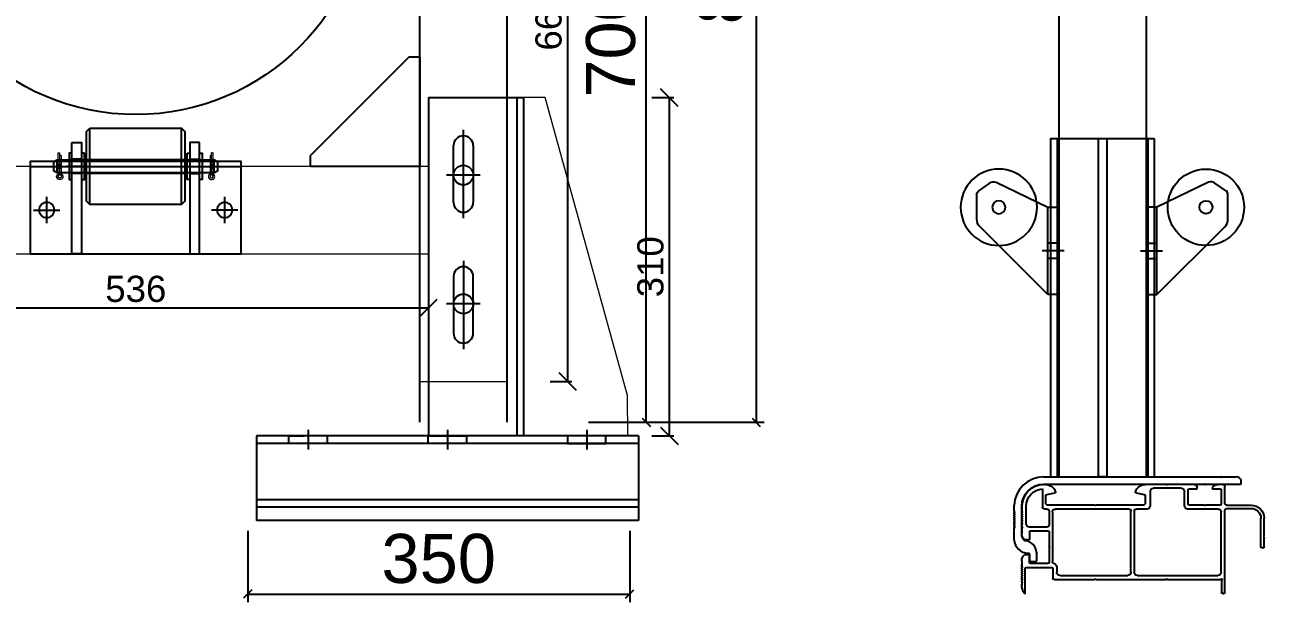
# Model space of a CAD drawing. Header units: millimetres. Extents: x -1612139 to -1300424, y 1145038 to 1536160.
# Drawn here: x -1459212 to -1458077, y 1199010 to 1199539 of the extents above; entities that cross this region are included whole.
import ezdxf

# ---------------------------------------------------------------- set-up
doc = ezdxf.new("R2010")
doc.units = ezdxf.units.MM
doc.header["$LTSCALE"] = 1000
for name, pattern in [('( Border )', [21, 6, -3, 6, -3, 0, -3]), ('CENTER2', [28.575, 19.05, -3.175, 3.175, -3.175]), ('DASHED', [0.75, 0.5, -0.25]), ('DASHED2', [9.525, 6.35, -3.175])]:
    doc.linetypes.add(name, pattern=pattern)
doc.layers.get('0').update_dxf_attribs({"linetype": 'CONTINUOUS'})
doc.layers.get('DEFPOINTS').update_dxf_attribs({"linetype": 'CONTINUOUS'})
for name, color, linetype in [('中实线', 1, 'CONTINUOUS'), ('图层5', 6, 'CONTINUOUS'), ('粗实线', 3, 'CONTINUOUS'), ('结构', 1, 'CONTINUOUS')]:
    doc.layers.add(name, color=color, linetype=linetype)
doc.styles.add('M', font='arial.ttf')
doc.dimstyles.new('15', dxfattribs={"dimscale": 15, "dimtxt": 6, "dimasz": 0.5, "dimexe": 0.5, "dimexo": 0.625, "dimtad": 1, "dimdec": 1, "dimdsep": 46, "dimtxsty": 'M', "dimblk": 'OBLIQUE', "dimcen": 2.5, "dimadec": 1, "dimazin": 0, "dimtfac": 1, "dimtdec": 1, "dimtmove": 2, "dimatfit": 3, "dimfxl": 3, "dimfxlon": 1, "dimarcsym": 0})
doc.dimstyles.new('9', dxfattribs={"dimscale": 8, "dimtxt": 3, "dimasz": 2, "dimexe": 0.5, "dimexo": 0.5, "dimtad": 1, "dimdec": 0, "dimdsep": 46, "dimtxsty": 'M', "dimblk1": 'OBLIQUE', "dimblk2": 'OBLIQUE', "dimsah": 1, "dimcen": 2.5, "dimclrd": 6, "dimclre": 6, "dimclrt": 6, "dimadec": 0, "dimazin": 0, "dimtfac": 1, "dimtdec": 0, "dimtix": 1, "dimtmove": 1, "dimatfit": 3, "dimldrblk": 'OBLIQUE', "dimfxl": 2, "dimfxlon": 1, "dimtolj": 1, "dimtzin": 0, "dimarcsym": 0})

# ---------------------------------------------------------------- blocks, each defined once
blk = doc.blocks.new('滚轮支架_-T')
at = {"color": 3, "linetype": 'CENTER2', "ltscale": 0.5}
for p, q in [((-81.5, -28), (-81.5, -52)), ((81.5, -28), (81.5, -52)), ((-93.5, -40), (-69.5, -40)), ((93.5, -40), (69.5, -40)), ((-44.5, -80), (-63.5, -80)), ((44.5, -80), (63.5, -80))]:
    blk.add_line(p, q, dxfattribs=at)
at = {"linetype": 'DASHED2'}
for p, q in [((-49.5, -73.5), (-58.5, -73.5)), ((49.5, -73.5), (58.5, -73.5)), ((-49.5, -86.5), (-58.5, -86.5)), ((49.5, -86.5), (58.5, -86.5))]:
    blk.add_line(p, q, dxfattribs=at)
at = {"color": 8, "linetype": 'DASHED'}
blk.add_line((-96.5, -80), (96.5, -80), dxfattribs=at)
for points in [[(96.5, 0), (96.5, -84.6), (-96.5, -84.6), (-96.5, 0)], [(-58.5, -102), (-49.5, -102), (-49.5, 0), (-58.5, 0)], [(58.5, -102), (49.5, -102), (49.5, 0), (58.5, 0)]]:
    blk.add_lwpolyline(points, close=True)
for centre in [(-81.5, -40), (81.5, -40)]:
    blk.add_circle(centre, 7)
blk = doc.blocks.new('*U38')
blk.add_lwpolyline([(-12, 0), (-12, 2.5), (12, 2.5), (12, 0)], close=True)
blk = doc.blocks.new('*U24')
at = {"color": 8, "linetype": 'Continuous', "lineweight": 15}
for p, q in [((-1, 1.9), (-2.1, 1)), ((0, 1.4), (0, -1.4)), ((-1, -1.9), (-2.1, -1))]:
    blk.add_line(p, q, dxfattribs=at)
at = {"color": 7, "linetype": 'Continuous', "lineweight": 15}
for p, q in [((16, 1.4), (0, 1.4)), ((0, 0), (18.5, 0)), ((16, 1.4), (16, 0)), ((18.5, -1.4), (18.5, 0)), ((0, -1.4), (18.5, -1.4))]:
    blk.add_line(p, q, dxfattribs=at)
for centre, radius, start, end in [((-3.2, 0), 2.9, 41.3178, 318.6822), ((-3.2, 0), 1.45, 41.3178, 318.6822), ((0, 2.8), 2.82, 221.3178, 270), ((0, -2.8), 2.82, 90, 138.6822), ((0, 2.8), 1.37, 221.3178, 270), ((0, -2.8), 1.37, 90, 138.6822)]:
    blk.add_arc(centre, radius, start, end, dxfattribs=at)
blk = doc.blocks.new('滚轮_N7090A')
for p, q in [((-42, 35), (-42, -35)), ((42, 35), (42, -35))]:
    blk.add_line(p, q)
at = {"color": 3, "linetype": 'CENTER2'}
blk.add_line((-50.5, 0), (50.5, 0), dxfattribs=at)
at = {"linetype": 'DASHED2'}
for p, q in [((-45, 6.3), (45, 6.3)), ((-45, -6.3), (45, -6.3))]:
    blk.add_line(p, q, dxfattribs=at)
blk.add_lwpolyline([(-42, -35), (42, -35), (45, -32), (45, 32), (42, 35), (-42, 35), (-45, 32), (-45, -32)], close=True)
blk = doc.blocks.new('无头销轴_B型_D12X150')
at = {"color": 0}
for p, q in [((-72, 6), (-72, -6)), ((72, 6), (72, -6))]:
    blk.add_line(p, q, dxfattribs=at)
blk.add_lwpolyline([(-75, 4.3), (-75, -4.3), (-72, -6), (72, -6), (75, -4.3), (75, 4.3), (72, 6), (-72, 6)], close=True, dxfattribs=at)
for centre in [(-69.5, 0), (69.5, 0)]:
    blk.add_circle(centre, 1.6, dxfattribs=at)
blk = doc.blocks.new('A$C1EDE4923')
at = {"xscale": -1}
for name, p, rotation in [('滚轮_N7090A', (-190.5, 119.6), 180), ('滚轮支架_-T', (-190.5, 39.6), 180), ('无头销轴_B型_D12X150', (-190.5, 119.6), 180), ('*U24', (-260, 113.6), 270), ('*U38', (-249, 119.6), 90), ('*U38', (-237.5, 119.6), 90)]:
    blk.add_blockref(name, p, dxfattribs=dict(at, rotation=rotation))
for name, p, rotation in [('*U38', (-143.5, 119.6), 270), ('*U38', (-132, 119.6), 270), ('*U24', (-121, 113.6), 90)]:
    blk.add_blockref(name, p, dxfattribs=dict(rotation=rotation))
blk = doc.blocks.new('_Oblique')
at = {"color": 0, "linetype": 'ByBlock', "lineweight": -2}
blk.add_line((-0.5, -0.5), (0.5, 0.5), dxfattribs=at)
blk = doc.blocks.new('*D106')
at = {"color": 0, "lineweight": -2, "transparency": 16777216}
for p, q in [((-1458761.1, 1199874.3), (-1458635.4, 1199874.3)), ((-1458642.9, 1199174.5), (-1458642.9, 1199874.3)), ((-1458695.9, 1199174.5), (-1458635.4, 1199174.5))]:
    blk.add_line(p, q, dxfattribs=at)
at = {"layer": 'DEFPOINTS', "color": 0, "transparency": 16777216}
for p in [(-1458770.4, 1199874.3), (-1458642.9, 1199874.3), (-1458705.3, 1199174.5)]:
    blk.add_point(p, dxfattribs=at)
at = {"color": 0, "lineweight": -2, "transparency": 16777216, "xscale": 7.5, "yscale": 7.5, "zscale": 7.5}
for p, rotation in [((-1458642.9, 1199874.3), 90), ((-1458642.9, 1199174.5), 270)]:
    blk.add_blockref('_Oblique', p, dxfattribs=dict(at, rotation=rotation))
at = {"color": 0, "transparency": 16777216, "insert": (-1458675.3, 1199524.4), "char_height": 45, "attachment_point": 5, "rotation": 90, "style": 'M'}
blk.add_mtext('700', dxfattribs=at)
blk = doc.blocks.new('*D107')
at = {"color": 0, "lineweight": -2, "transparency": 16777216}
for p, q in [((-1458662.3, 1200009), (-1458534.8, 1200009)), ((-1458542.3, 1200009), (-1458542.3, 1199174.5)), ((-1458662.3, 1199174.5), (-1458534.8, 1199174.5))]:
    blk.add_line(p, q, dxfattribs=at)
at = {"layer": 'DEFPOINTS', "color": 0, "transparency": 16777216}
for p in [(-1458905.1, 1200009), (-1458770.4, 1199174.5), (-1458542.3, 1199174.5)]:
    blk.add_point(p, dxfattribs=at)
at = {"color": 0, "lineweight": -2, "transparency": 16777216, "xscale": 7.5, "yscale": 7.5, "zscale": 7.5}
for p, rotation in [((-1458542.3, 1200009), 90), ((-1458542.3, 1199174.5), 270)]:
    blk.add_blockref('_Oblique', p, dxfattribs=dict(at, rotation=rotation))
at = {"color": 0, "transparency": 16777216, "insert": (-1458574.7, 1199591.7), "char_height": 45, "attachment_point": 5, "rotation": 90, "style": 'M'}
blk.add_mtext('835', dxfattribs=at)
blk = doc.blocks.new('*D109')
at = {"color": 0, "lineweight": -2, "transparency": 16777216}
for p, q in [((-1459007.9, 1199075.1), (-1459007.9, 1199009.6)), ((-1458658.1, 1199075.1), (-1458658.1, 1199009.6)), ((-1459007.9, 1199017.1), (-1458658.1, 1199017.1))]:
    blk.add_line(p, q, dxfattribs=at)
at = {"layer": 'DEFPOINTS', "color": 0, "transparency": 16777216}
for p in [(-1459007.9, 1199084.5), (-1458658.1, 1199084.5), (-1458658.1, 1199017.1)]:
    blk.add_point(p, dxfattribs=at)
at = {"color": 0, "lineweight": -2, "transparency": 16777216, "xscale": 7.5, "yscale": 7.5, "zscale": 7.5, "rotation": 180}
blk.add_blockref('_Oblique', (-1459007.9, 1199017.1), dxfattribs=at)
at = {"color": 0, "lineweight": -2, "transparency": 16777216, "xscale": 7.5, "yscale": 7.5, "zscale": 7.5}
blk.add_blockref('_Oblique', (-1458658.1, 1199017.1), dxfattribs=at)
at = {"color": 0, "transparency": 16777216, "insert": (-1458833, 1199049.4), "char_height": 45, "attachment_point": 5, "style": 'M'}
blk.add_mtext('350', dxfattribs=at)
blk = doc.blocks.new('A$C49B369EF')
at = {"color": 8}
for p, q in [((4, 203), (20.5, 203)), ((22.5, 124), (22.5, 191))]:
    blk.add_line(p, q, dxfattribs=at)
at = {"color": 3}
for p, q in [((17, 36), (2, 36)), ((19, 34), (19, 12)), ((22, 34), (22, 12)), ((57, 3), (31, 3)), ((58, 2), (58, 1)), ((47.4, 0), (31, 0)), ((57, 0), (48.6, 0))]:
    blk.add_line(p, q, dxfattribs=at)
at = {"color": 8, "ltscale": 0.5}
blk.add_arc((20.5, 201), 2, 0, 90, dxfattribs=at)
at = {"color": 3}
for centre, radius, start, end in [((2, 38), 2, 180, 270), ((17, 34), 2, 0, 90), ((31, 12), 12, 180, 270), ((31, 12), 9, 180, 270), ((57, 2), 1, 0, 90), ((57, 1), 1, 270, 0)]:
    blk.add_arc(centre, radius, start, end, dxfattribs=at)
at = {"color": 3, "ltscale": 0.5}
blk.add_arc((24, 34), 2, 90, 180, dxfattribs=at)
at = {"layer": '中实线', "color": 8, "linetype": 'ByBlock', "ltscale": 0.5}
for p, q in [((36, 218), (20, 218)), ((20, 218), (20, 218)), ((39, 199), (39, 215)), ((4, 203), (4, 203)), ((22.5, 199), (22.5, 201)), ((24.5, 197), (37, 197)), ((25.5, 194), (70.6, 194)), ((75.5, 190), (80.5, 190)), ((83.5, 187), (83.5, 125)), ((22.5, 107.5), (22.5, 117)), ((80.5, 122), (24.5, 122)), ((24.5, 119), (80.5, 119)), ((83.5, 116), (83.5, 42.5)), ((6.5, 104.5), (19.5, 104.5)), ((3.5, 76), (3.5, 101.5)), ((19.5, 73), (6.5, 73)), ((22.5, 42.5), (22.5, 70)), ((80.5, 39.5), (25.5, 39.5))]:
    blk.add_line(p, q, dxfattribs=at)
for centre, radius, start, end in [((20, 202.1), 15.9, 89.8166, 176.4472), ((36, 215), 3, 0, 90), ((24.5, 199), 2, 180, 269.9404), ((25.5, 191), 3, 90, 180), ((37, 199), 2, 269.9404, 0), ((70.6, 192), 2, 11.537, 90), ((75.5, 193), 3, 191.537, 270), ((80.5, 187), 3, 0, 90), ((80.5, 125), 3, 270, 0), ((24.5, 124), 2, 180, 270), ((24.5, 117), 2, 90, 180), ((80.5, 116), 3, 0, 90), ((6.5, 101.5), 3, 90, 180), ((19.5, 107.5), 3, 270, 0), ((6.5, 76), 3, 180, 270), ((19.5, 70), 3, 0, 90), ((25.5, 42.5), 3, 180, 270), ((80.5, 42.5), 3, 270, 0)]:
    blk.add_arc(centre, radius, start, end, dxfattribs=at)
at = {"layer": '粗实线', "linetype": 'ByBlock', "ltscale": 0.5}
for p, q in [((20, 222), (24.7, 222)), ((24.7, 222), (22.4, 222)), ((39.9, 222), (45, 222)), ((50.5, 219.5), (50.5, 215.2)), ((64.5, 215.2), (64.5, 219.5)), ((70, 222), (75.1, 222)), ((76, 218), (76, 194.5)), ((99.8, 219), (77, 219)), ((90.3, 222), (92.7, 222)), ((100, 219.5), (100, 219.2)), ((42.5, 214), (42.5, 198)), ((43.5, 215), (50.3, 215)), ((71.5, 215), (64.7, 215)), ((72.5, 198), (72.5, 214)), ((0, 200.4), (0, 202)), ((9.1, 199.2), (7.8, 191.8)), ((17, 200), (10.1, 200)), ((19, 155.1), (19, 198)), ((43.5, 197), (56.9, 197)), ((57.1, 196.9), (57.4, 196.6)), ((57.6, 196.6), (57.9, 196.9)), ((58.1, 197), (71.5, 197)), ((77, 193.5), (86, 193.5)), ((87, 192.5), (87, 155.1)), ((19, 111), (19, 153.9)), ((19.4, 154.6), (19.1, 154.9)), ((19.1, 154.1), (19.4, 154.4)), ((86.9, 154.9), (86.6, 154.6)), ((86.6, 154.4), (86.9, 154.1)), ((87, 153.9), (87, 153.9)), ((87, 153.9), (87, 89.8)), ((7.8, 117.2), (9.1, 109.8)), ((0, 89.8), (0, 108.6)), ((10.1, 109), (17, 109)), ((0, 74.4), (0, 88.7)), ((0.4, 89.4), (0.1, 89.7)), ((0.1, 88.8), (0.4, 89.1)), ((86.9, 89.7), (86.6, 89.4)), ((86.6, 89.1), (86.9, 88.8)), ((87, 88.7), (87, 39.5)), ((0, 64), (0, 74.4)), ((4, 68.5), (4, 61.7)), ((18, 69.5), (5, 69.5)), ((19, 55.1), (19, 68.5)), ((3.8, 61.5), (2.5, 61.5)), ((2.5, 47.5), (3.8, 47.5)), ((4, 47.3), (4, 40.5)), ((19, 40.5), (19, 53.9)), ((19.4, 54.6), (19.1, 54.9)), ((19.1, 54.1), (19.4, 54.4)), ((0, 38), (0, 42)), ((99, 36), (24, 36)), ((87.5, 39), (99, 39)), ((100, 38), (100, 37))]:
    blk.add_line(p, q, dxfattribs=at)
at = {"layer": '粗实线', "color": 3, "linetype": 'ByBlock', "ltscale": 0.5}
for p, q in [((5, 39.5), (18, 39.5)), ((47.9, 0.4), (47.6, 0.1)), ((48.4, 0.1), (48.1, 0.4))]:
    blk.add_line(p, q, dxfattribs=at)
at = {"layer": '粗实线', "linetype": 'ByBlock', "ltscale": 0.5}
for centre, radius, start, end in [((20, 202), 20, 90, 180), ((45.3, 215.4), 6.6, 38.3047, 92.8074), ((69.7, 215.4), 6.6, 87.1926, 141.6953), ((77, 218), 1, 90, 180), ((92.1, 208.2), 13.8, 54.8394, 92.3815), ((99.8, 219.2), 0.2, 270, 0), ((43.5, 214), 1, 90, 180), ((50.3, 215.2), 0.2, 270, 0.2741), ((64.7, 215.2), 0.2, 180, 270), ((71.5, 214), 1, 0, 90), ((9.9, 200.4), 9.84, 179.7094, 251.9861), ((10.1, 199), 1, 90, 169.7), ((17, 198), 2, 360, 90), ((43.5, 198), 1, 180, 270), ((56.9, 196.8), 0.2, 45, 90), ((57.5, 196.8), 0.2, 225, 315), ((58.1, 196.8), 0.2, 90, 135), ((71.5, 198), 1, 270, 0), ((77, 194.5), 1, 180, 270), ((86, 192.5), 1, 0, 90), ((6.8, 192), 1, 270, 349.7), ((19.2, 155.1), 0.2, 180, 225), ((19.2, 153.9), 0.2, 135, 180), ((19.2, 154.5), 0.2, 315, 45), ((86.8, 154.5), 0.2, 135, 225), ((86.8, 155.1), 0.2, 315, 0), ((86.8, 153.9), 0.2, 360, 45), ((10.1, 108.5), 10.1, 110.0422, 179.7055), ((6.8, 117), 1.03, 10.8147, 98.718), ((10.1, 110), 1, 190.3, 270), ((17, 111), 2, 270, 0), ((0.2, 89.8), 0.2, 180, 225), ((0.2, 88.7), 0.2, 135, 180), ((0.2, 89.2), 0.2, 315, 45), ((86.8, 89.2), 0.2, 135, 225), ((86.8, 89.8), 0.2, 315, 0), ((86.8, 88.7), 0.2, 360, 45), ((5, 68.5), 1, 90, 180), ((18, 68.5), 1, 0, 90), ((2.5, 64), 2.5, 180, 270), ((3.8, 61.7), 0.2, 270, 0), ((6.6, 42.3), 6.6, 128.3047, 182.8074), ((3.8, 47.3), 0.2, 0, 90), ((19.2, 55.1), 0.2, 180, 225), ((19.2, 53.9), 0.2, 135, 180), ((19.2, 54.5), 0.2, 315, 45), ((5, 40.5), 1, 180, 270), ((18, 40.5), 1, 270, 0), ((87, 39), 0.5, 90, 0), ((99, 38), 1, 0, 90), ((99, 37), 1, 270, 0)]:
    blk.add_arc(centre, radius, start, end, dxfattribs=at)
at = {"layer": '粗实线', "color": 3, "linetype": 'ByBlock', "ltscale": 0.5}
for centre, start, end in [((47.4, 0.2), 270, 315), ((48, 0.2), 45, 135), ((48.6, 0.2), 225, 270)]:
    blk.add_arc(centre, 0.2, start, end, dxfattribs=at)
at = {"layer": '结构', "color": 3, "linetype": 'ByBlock', "ltscale": 0.5}
for p, q in [((24.9, 221.9), (25.2, 221.5)), ((25.5, 221.5), (25.8, 221.9)), ((25.9, 222), (26.7, 222)), ((26.9, 221.9), (27.2, 221.5)), ((27.5, 221.5), (27.8, 221.9)), ((27.9, 222), (28.7, 222)), ((28.9, 221.9), (29.2, 221.5)), ((29.5, 221.5), (29.8, 221.9)), ((29.9, 222), (30.7, 222)), ((30.9, 221.9), (31.2, 221.5)), ((31.5, 221.5), (31.8, 221.9)), ((31.9, 222), (32.7, 222)), ((32.9, 221.9), (33.2, 221.5)), ((33.5, 221.5), (33.8, 221.9)), ((33.9, 222), (34.7, 222)), ((34.9, 221.9), (35.2, 221.5)), ((35.5, 221.5), (35.8, 221.9)), ((35.9, 222), (36.7, 222)), ((36.9, 221.9), (37.2, 221.5)), ((37.5, 221.5), (37.8, 221.9)), ((37.9, 222), (38.7, 222)), ((38.9, 221.9), (39.2, 221.5)), ((39.5, 221.5), (39.8, 221.9)), ((39.9, 222), (41.7, 222)), ((75.1, 222), (73.3, 222)), ((75.6, 221.5), (75.3, 221.9)), ((76.1, 221.9), (75.8, 221.5)), ((77.1, 222), (76.3, 222)), ((77.6, 221.5), (77.3, 221.9)), ((78.1, 221.9), (77.8, 221.5)), ((79.1, 222), (78.3, 222)), ((79.6, 221.5), (79.3, 221.9)), ((80.1, 221.9), (79.8, 221.5)), ((81.1, 222), (80.3, 222)), ((81.6, 221.5), (81.3, 221.9)), ((82.1, 221.9), (81.8, 221.5)), ((83.1, 222), (82.3, 222)), ((83.6, 221.5), (83.3, 221.9)), ((84.1, 221.9), (83.8, 221.5)), ((85.1, 222), (84.3, 222)), ((85.6, 221.5), (85.3, 221.9)), ((86.1, 221.9), (85.8, 221.5)), ((87.1, 222), (86.3, 222)), ((87.6, 221.5), (87.3, 221.9)), ((88.1, 221.9), (87.8, 221.5)), ((89.1, 222), (88.3, 222)), ((89.6, 221.5), (89.3, 221.9)), ((90.1, 221.9), (89.8, 221.5))]:
    blk.add_line(p, q, dxfattribs=at)
for centre, start, end in [((24.7, 221.8), 45, 90), ((25.3, 221.6), 225, 315), ((25.9, 221.8), 90, 135), ((26.7, 221.8), 45, 90), ((27.3, 221.6), 225, 315), ((27.9, 221.8), 90, 135), ((28.7, 221.8), 45, 90), ((29.3, 221.6), 225, 315), ((29.9, 221.8), 90, 135), ((30.7, 221.8), 45, 90), ((31.3, 221.6), 225, 315), ((31.9, 221.8), 90, 135), ((32.7, 221.8), 45, 90), ((33.3, 221.6), 225, 315), ((33.9, 221.8), 90, 135), ((34.7, 221.8), 45, 90), ((35.3, 221.6), 225, 315), ((35.9, 221.8), 90, 135), ((36.7, 221.8), 45, 90), ((37.3, 221.6), 225, 315), ((37.9, 221.8), 90, 135), ((38.7, 221.8), 45, 90), ((39.3, 221.6), 225, 315), ((39.9, 221.8), 90, 135), ((75.1, 221.8), 45, 90), ((75.7, 221.6), 225, 315), ((76.3, 221.8), 90, 135), ((77.1, 221.8), 45, 90), ((77.7, 221.6), 225, 315), ((78.3, 221.8), 90, 135), ((79.1, 221.8), 45, 90), ((79.7, 221.6), 225, 315), ((80.3, 221.8), 90, 135), ((81.1, 221.8), 45, 90), ((81.7, 221.6), 225, 315), ((82.3, 221.8), 90, 135), ((83.1, 221.8), 45, 90), ((83.7, 221.6), 225, 315), ((84.3, 221.8), 90, 135), ((85.1, 221.8), 45, 90), ((85.7, 221.6), 225, 315), ((86.3, 221.8), 90, 135), ((87.1, 221.8), 45, 90), ((87.7, 221.6), 225, 315), ((88.3, 221.8), 90, 135), ((89.1, 221.8), 45, 90), ((89.7, 221.6), 225, 315), ((90.3, 221.8), 90, 135)]:
    blk.add_arc(centre, 0.2, start, end, dxfattribs=at)
blk = doc.blocks.new('5632.')
for p, q in [((865980.9, -129928.5), (865973.8, -129939)), ((866075.8, -129992.1), (866013.8, -129930.1)), ((865972.8, -129944.8), (865995.8, -129992.1))]:
    blk.add_line(p, q)
at = {"color": 0}
for p, q in [((866006.7, -129927.1), (865984.3, -129927.1)), ((866075.8, -129992.1), (865995.8, -129992.1)), ((865995.8, -129992.1), (865995.8, -130002.1)), ((866075.8, -130002.1), (866075.8, -129992.1)), ((865995.8, -130002.1), (866075.8, -130002.1))]:
    blk.add_line(p, q, dxfattribs=at)
for radius in [35, 6]:
    blk.add_circle((865995.8, -129947.3), radius)
for centre, radius, start, end in [((865984.3, -129932.1), 5, 90, 133.9435), ((866006.7, -129937.1), 10, 45, 90), ((865977.3, -129942.6), 5, 133.9435, 206)]:
    blk.add_arc(centre, radius, start, end)
blk = doc.blocks.new('0321')
for p, q in [((652261.3, -254661.7), (652261.3, -254971.4)), ((652261.3, -254661.7), (652269.3, -254661.7)), ((652269.3, -254661.7), (652269.3, -254971.4)), ((652261.3, -254971.4), (652269.3, -254971.4))]:
    blk.add_line(p, q)
blk = doc.blocks.new('*D120')
at = {"color": 6, "lineweight": -2, "transparency": 16777216}
for p, q in [((-1458731, 1199874.3), (-1458711, 1199874.3)), ((-1458715, 1199874.3), (-1458715, 1199212)), ((-1458731, 1199212), (-1458711, 1199212))]:
    blk.add_line(p, q, dxfattribs=at)
at = {"layer": 'DEFPOINTS', "color": 0, "transparency": 16777216}
for p in [(-1458770.4, 1199874.3), (-1458770.4, 1199212), (-1458715, 1199212)]:
    blk.add_point(p, dxfattribs=at)
at = {"color": 6, "lineweight": -2, "transparency": 16777216, "xscale": 16, "yscale": 16, "zscale": 16}
for p, rotation in [((-1458715, 1199874.3), 90), ((-1458715, 1199212), 270)]:
    blk.add_blockref('_Oblique', p, dxfattribs=dict(at, rotation=rotation))
at = {"color": 6, "transparency": 16777216, "insert": (-1458732.3, 1199543.1), "char_height": 24, "attachment_point": 5, "rotation": 90, "style": 'M'}
blk.add_mtext('\\A1;662', dxfattribs=at)
blk = doc.blocks.new('*D121')
at = {"color": 6, "lineweight": -2, "transparency": 16777216}
for p, q in [((-1459378.4, 1199295.4), (-1459378.4, 1199275.4)), ((-1458842.4, 1199295.4), (-1458842.4, 1199275.4)), ((-1459378.4, 1199279.4), (-1458842.4, 1199279.4))]:
    blk.add_line(p, q, dxfattribs=at)
at = {"layer": 'DEFPOINTS', "color": 0, "transparency": 16777216}
for p in [(-1459378.4, 1199329), (-1458842.4, 1199329), (-1458842.4, 1199279.4)]:
    blk.add_point(p, dxfattribs=at)
at = {"color": 6, "lineweight": -2, "transparency": 16777216, "xscale": 16, "yscale": 16, "zscale": 16, "rotation": 180}
blk.add_blockref('_Oblique', (-1459378.4, 1199279.4), dxfattribs=at)
at = {"color": 6, "lineweight": -2, "transparency": 16777216, "xscale": 16, "yscale": 16, "zscale": 16}
blk.add_blockref('_Oblique', (-1458842.4, 1199279.4), dxfattribs=at)
at = {"color": 6, "transparency": 16777216, "insert": (-1459110.4, 1199296.6), "char_height": 24, "attachment_point": 5, "style": 'M'}
blk.add_mtext('\\A1;536', dxfattribs=at)
blk = doc.blocks.new('*D122')
at = {"color": 6, "lineweight": -2, "transparency": 16777216}
for p, q in [((-1458637.8, 1199472), (-1458617.8, 1199472)), ((-1458621.8, 1199472), (-1458621.8, 1199162)), ((-1458637.8, 1199162), (-1458617.8, 1199162))]:
    blk.add_line(p, q, dxfattribs=at)
at = {"layer": 'DEFPOINTS', "color": 0, "transparency": 16777216}
for p in [(-1458761.4, 1199472), (-1458761.4, 1199162), (-1458621.8, 1199162)]:
    blk.add_point(p, dxfattribs=at)
at = {"color": 6, "lineweight": -2, "transparency": 16777216, "xscale": 16, "yscale": 16, "zscale": 16}
for p, rotation in [((-1458621.8, 1199472), 90), ((-1458621.8, 1199162), 270)]:
    blk.add_blockref('_Oblique', p, dxfattribs=dict(at, rotation=rotation))
at = {"color": 6, "transparency": 16777216, "insert": (-1458639, 1199317), "char_height": 24, "attachment_point": 5, "rotation": 90, "style": 'M'}
blk.add_mtext('\\A1;310', dxfattribs=at)

msp = doc.modelspace()

# ---------------------------------------------------------------- linework, layer by layer
at = {"color": 0}
for p, q in [((-1458265.2, 1200046.5), (-1458265.2, 1199124.5)), ((-1458185.2, 1200046.5), (-1458185.2, 1199124.5)), ((-1458279, 1199124.5), (-1458158.6, 1199124.5)), ((-1458132.1, 1199117.5), (-1458279, 1199117.5)), ((-1458195.4, 1199124.5), (-1458116.6, 1199124.5)), ((-1458131.6, 1199117.8), (-1458131.9, 1199117.5)), ((-1458131, 1199117.5), (-1458131.3, 1199117.8)), ((-1458099.7, 1199117.5), (-1458130.9, 1199117.5)), ((-1458116.1, 1199124.1), (-1458116.4, 1199124.4)), ((-1458115.5, 1199124.4), (-1458115.8, 1199124.1)), ((-1458115.4, 1199124.5), (-1458102.7, 1199124.5)), ((-1458098, 1199118.8), (-1458098, 1199120.7)), ((-1458097.7, 1199119.5), (-1458097.7, 1199119.5)), ((-1458306, 1199092.7), (-1458306, 1199098.2)), ((-1458299, 1199069.8), (-1458299, 1199098)), ((-1458306, 1199090.7), (-1458306, 1199091.6)), ((-1458306, 1199088.7), (-1458306, 1199089.6)), ((-1458306, 1199086.7), (-1458306, 1199087.6)), ((-1458306, 1199084.7), (-1458306, 1199085.6)), ((-1458306, 1199082.7), (-1458306, 1199083.6)), ((-1458306, 1199080.7), (-1458306, 1199081.6)), ((-1458306, 1199078.7), (-1458306, 1199079.6)), ((-1458306, 1199066.6), (-1458306, 1199077.6)), ((-1458291.5, 1199047.5), (-1458291.5, 1199052.6)), ((-1458285.5, 1199055.3), (-1458285.5, 1199047.5)), ((-1458286.5, 1199046.5), (-1458290.5, 1199046.5))]:
    msp.add_line(p, q, dxfattribs=at)
for p, q in [((-1458770.4, 1199174.5), (-1458770.4, 1199874.3)), ((-1458850.4, 1199174.5), (-1458850.4, 1199841.2)), ((-1458819.4, 1199376), (-1458819.4, 1199428)), ((-1458801.4, 1199428), (-1458801.4, 1199376)), ((-1458819.4, 1199308), (-1458819.4, 1199256)), ((-1458801.4, 1199256), (-1458801.4, 1199308)), ((-1458999.9, 1199162), (-1458999.9, 1199084.5)), ((-1458650.1, 1199162), (-1458999.9, 1199162)), ((-1458956.6, 1199162), (-1458956.6, 1199162)), ((-1458829, 1199162), (-1458829, 1199162)), ((-1458693.4, 1199162), (-1458693.4, 1199162)), ((-1458650.1, 1199162), (-1458650.1, 1199084.5)), ((-1458650.1, 1199103.5), (-1458999.9, 1199103.5)), ((-1458650.1, 1199096.8), (-1458999.9, 1199096.8)), ((-1458650.1, 1199084.5), (-1458999.9, 1199084.5))]:
    msp.add_line(p, q)
at = {"color": 1}
for p, q in [((-1458860.4, 1199509), (-1458950.4, 1199419)), ((-1458850.4, 1199509), (-1458860.4, 1199509)), ((-1458850.4, 1199509), (-1458850.4, 1199409)), ((-1458950.4, 1199409), (-1458950.4, 1199419)), ((-1458850.4, 1199409), (-1458950.4, 1199409))]:
    msp.add_line(p, q, dxfattribs=at)
at = {"color": 4}
for p, q in [((-1458842.4, 1199472), (-1458755.4, 1199472)), ((-1458842.4, 1199472), (-1458842.4, 1199162)), ((-1458755.4, 1199472), (-1458755.4, 1199162)), ((-1458272.7, 1199434.5), (-1458177.7, 1199434.5)), ((-1458272.7, 1199434.5), (-1458272.7, 1199124.5)), ((-1458177.7, 1199434.5), (-1458177.7, 1199124.5)), ((-1458750.4, 1199162), (-1458850.4, 1199162))]:
    msp.add_line(p, q, dxfattribs=at)
at = {"lineweight": 5}
for p, q in [((-1458735.4, 1199472), (-1458755.4, 1199472)), ((-1458660, 1199199), (-1458735.4, 1199472)), ((-1458659.9, 1199162), (-1458660, 1199199)), ((-1458750.4, 1199162), (-1458650.1, 1199162))]:
    msp.add_line(p, q, dxfattribs=at)
at = {"color": 3, "linetype": 'CENTER2'}
for p, q in [((-1458810.4, 1199361.5), (-1458810.4, 1199442.4)), ((-1458794.9, 1199401), (-1458826, 1199401)), ((-1458810.4, 1199322.4), (-1458810.4, 1199241.5)), ((-1458794.9, 1199283), (-1458826, 1199283))]:
    msp.add_line(p, q, dxfattribs=at)
at = {"color": 253, "linetype": 'CENTER2', "true_color": 0xadadad}
for p, q in [((-1458266.7, 1199434.5), (-1458266.7, 1199124.5)), ((-1458183.7, 1199434.5), (-1458183.7, 1199124.5))]:
    msp.add_line(p, q, dxfattribs=at)
at = {"color": 0, "lineweight": 5}
for p, q in [((-1458842.4, 1199409), (-1459378.4, 1199409)), ((-1459378.4, 1199329), (-1458842.4, 1199329)), ((-1458850.4, 1199212), (-1458770.4, 1199212))]:
    msp.add_line(p, q, dxfattribs=at)
at = {"color": 3, "linetype": 'CENTER2', "ltscale": 0.5}
for p, q in [((-1458260.2, 1199331.5), (-1458280.2, 1199331.5)), ((-1458190.2, 1199331.5), (-1458170.2, 1199331.5))]:
    msp.add_line(p, q, dxfattribs=at)
at = {"linetype": 'DASHED2'}
for p, q in [((-1458265.2, 1199338.5), (-1458275.2, 1199338.5)), ((-1458185.2, 1199338.5), (-1458175.2, 1199338.5)), ((-1458265.2, 1199324.5), (-1458275.2, 1199324.5)), ((-1458185.2, 1199324.5), (-1458175.2, 1199324.5))]:
    msp.add_line(p, q, dxfattribs=at)
at = {"color": 0, "linetype": 'DASHED2', "lineweight": -2, "ltscale": 0.5}
for p, q in [((-1458970.1, 1199155), (-1458970.1, 1199162)), ((-1458970.1, 1199162), (-1458956.1, 1199162)), ((-1458935.1, 1199162), (-1458935.1, 1199155)), ((-1458842.5, 1199155), (-1458842.5, 1199162)), ((-1458842.5, 1199162), (-1458807.5, 1199162)), ((-1458807.5, 1199162), (-1458807.5, 1199155)), ((-1458714.9, 1199162), (-1458714.9, 1199155)), ((-1458679.9, 1199162), (-1458693.9, 1199162)), ((-1458679.9, 1199155), (-1458679.9, 1199162)), ((-1458935.1, 1199155), (-1458970.1, 1199155)), ((-1458807.5, 1199155), (-1458842.5, 1199155)), ((-1458714.9, 1199155), (-1458679.9, 1199155))]:
    msp.add_line(p, q, dxfattribs=at)
at = {"color": 3, "linetype": 'CENTER2', "lineweight": -2, "ltscale": 0.5}
for p, q in [((-1458952.6, 1199167.6), (-1458952.6, 1199149.4)), ((-1458825, 1199167.6), (-1458825, 1199149.4)), ((-1458697.4, 1199167.6), (-1458697.4, 1199149.4))]:
    msp.add_line(p, q, dxfattribs=at)
at = {"linetype": 'DASHED'}
msp.add_line((-1458650.1, 1199155), (-1458999.9, 1199155), dxfattribs=at)
at = {"color": 0}
for points in [[(-1458306, 1199091.6, -0.198912), (-1458305.9, 1199091.7), (-1458305.5, 1199092, 0.414214), (-1458305.5, 1199092.3), (-1458305.9, 1199092.6, -0.198912), (-1458306, 1199092.7)], [(-1458306, 1199089.6, -0.198912), (-1458305.9, 1199089.7), (-1458305.5, 1199090, 0.414214), (-1458305.5, 1199090.3), (-1458305.9, 1199090.6, -0.198912), (-1458306, 1199090.7)], [(-1458306, 1199087.6, -0.198912), (-1458305.9, 1199087.7), (-1458305.5, 1199088, 0.414214), (-1458305.5, 1199088.3), (-1458305.9, 1199088.6, -0.198912), (-1458306, 1199088.7)], [(-1458306, 1199085.6, -0.198912), (-1458305.9, 1199085.7), (-1458305.5, 1199086, 0.414214), (-1458305.5, 1199086.3), (-1458305.9, 1199086.6, -0.198912), (-1458306, 1199086.7)], [(-1458306, 1199083.6, -0.198912), (-1458305.9, 1199083.7), (-1458305.5, 1199084, 0.414214), (-1458305.5, 1199084.3), (-1458305.9, 1199084.6, -0.198912), (-1458306, 1199084.7)], [(-1458306, 1199081.6, -0.198912), (-1458305.9, 1199081.7), (-1458305.5, 1199082, 0.414214), (-1458305.5, 1199082.3), (-1458305.9, 1199082.6, -0.198912), (-1458306, 1199082.7)], [(-1458306, 1199079.6, -0.198912), (-1458305.9, 1199079.7), (-1458305.5, 1199080, 0.414214), (-1458305.5, 1199080.3), (-1458305.9, 1199080.6, -0.198912), (-1458306, 1199080.7)], [(-1458306, 1199077.6, -0.198912), (-1458305.9, 1199077.7), (-1458305.5, 1199078, 0.414214), (-1458305.5, 1199078.3), (-1458305.9, 1199078.6, -0.198912), (-1458306, 1199078.7)]]:
    msp.add_lwpolyline(points, format="xyb", dxfattribs=at)
for centre, radius in [((-1459110.4, 1199669), 212.5), ((-1458810.4, 1199401), 9), ((-1458810.4, 1199283), 9)]:
    msp.add_circle(centre, radius)
for centre, start, end in [((-1458810.4, 1199428), 0, 180), ((-1458810.4, 1199376), 180, 0), ((-1458810.4, 1199308), 0, 180), ((-1458810.4, 1199256), 180, 0)]:
    msp.add_arc(centre, 9, start, end)
for centre, radius, start, end in [((-1458279, 1199097.5), 27, 90, 178.4812), ((-1458279, 1199097.5), 20, 90, 178.4812), ((-1458158.6, 1199124.3), 0.2, 45, 90), ((-1458132.1, 1199117.7), 0.2, 270, 315), ((-1458131.5, 1199117.7), 0.2, 45, 135), ((-1458130.9, 1199117.7), 0.2, 225, 270), ((-1458116.6, 1199124.3), 0.2, 45, 90), ((-1458116, 1199124.3), 0.2, 225, 315), ((-1458115.4, 1199124.3), 0.2, 90, 135), ((-1458102.7, 1199119.5), 5, 23.5409, 90), ((-1458099.7, 1199119.5), 2, 270, 318.6186), ((-1458100, 1199120.7), 2, 0, 23.5409), ((-1458099, 1199118.8), 1, 318.6186, 0), ((-1458297, 1199069.8), 2, 180, 205.7958), ((-1458293.1, 1199067.5), 12.9, 184.0171, 269.2824), ((-1458292.4, 1199072), 7.1, 205.7958, 232.3673), ((-1458295.5, 1199068), 2, 232.3673, 264.9588), ((-1458296.7, 1199054.9), 11.1, 1.9561, 84.9588), ((-1458293.5, 1199052.6), 2, 0, 83.1225), ((-1458290.5, 1199047.5), 1, 180, 270), ((-1458286.5, 1199047.5), 1, 270, 0)]:
    msp.add_arc(centre, radius, start, end, dxfattribs=at)
at = {"layer": '图层5', "color": 4, "linetype": '( Border )'}
msp.add_line((-1458761.4, 1199472), (-1458761.4, 1199162), dxfattribs=at)

# ---------------------------------------------------------------- block references
at = {"color": 6, "lineweight": 5}
msp.add_blockref('A$C1EDE4923', (-1458920, 1199289.4), dxfattribs=at)
msp.add_blockref('0321', (-2110490.5, 1454096.1))
at = {"xscale": -1, "rotation": 90}
msp.add_blockref('5632.', (-1588267.3, 2065367.3), dxfattribs=at)
at = {"rotation": 270}
msp.add_blockref('5632.', (-1328183.1, 2065367.3), dxfattribs=at)
at = {"color": 0, "lineweight": 5, "xscale": -1, "rotation": 90}
msp.add_blockref('A$C49B369EF', (-1458077, 1199117.5), dxfattribs=at)

# ---------------------------------------------------------------- dimensions: what is measured, and where the dimension line sits
for base, p1, p2, picture, middle in [((-1458542.3186, 1199174.479), (-1458905.1476, 1200009.0077), (-1458770.4398, 1199174.479), '*D107', (-1458574.6848, 1199591.7434)), ((-1458642.9, 1199874.3), (-1458705.3, 1199174.5), (-1458770.4, 1199874.3), '*D106', (-1458675.3, 1199524.4))]:
    dim = msp.add_linear_dim(base=base, p1=p1, p2=p2, angle=90, dimstyle='15', override={"dimtxt": 3, "dimdec": 0, "dimadec": 0, "dimtdec": 0, "dimfxl": 8})
    dim.commit()
    dim.dimension.update_dxf_attribs({"geometry": picture, "text_midpoint": middle})
for p1, p2, distance, picture, middle in [((-1458770.4, 1199874.3), (-1458770.4, 1199212), 55.4, '*D120', (-1458732.3, 1199543.1)), ((-1458761.4, 1199472), (-1458761.4, 1199162), 139.7, '*D122', (-1458639, 1199317)), ((-1459378.4, 1199329), (-1458842.4, 1199329), -49.6, '*D121', (-1459110.4, 1199296.6))]:
    dim = msp.add_aligned_dim(p1=p1, p2=p2, distance=distance, dimstyle='9')
    dim.commit()
    dim.dimension.update_dxf_attribs({"geometry": picture, "text_midpoint": middle})
dim = msp.add_linear_dim(base=(-1458658.1, 1199017.1), p1=(-1459007.9, 1199084.5), p2=(-1458658.1, 1199084.5), dimstyle='15', override={"dimtxt": 3, "dimdec": 0, "dimadec": 0, "dimtdec": 0, "dimfxl": 8})
dim.commit()
dim.dimension.update_dxf_attribs({"geometry": '*D109', "text_midpoint": (-1458833, 1199049.4)})

doc.saveas('drawing.dxf')
